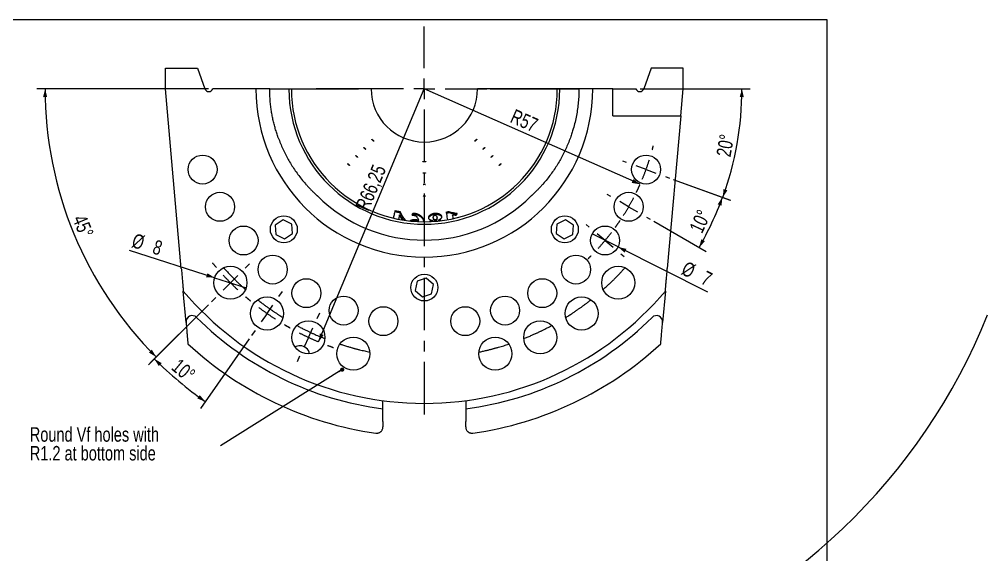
# Model space of a CAD drawing. Header units: millimetres. Extents: x 8 to 871, y 8 to 585.
# Drawn here: x 637 to 870.9, y 455.7 to 585 of the extents above; entities that cross this region are included whole.
import ezdxf

# ---------------------------------------------------------------- set-up
doc = ezdxf.new("R2010")
doc.units = ezdxf.units.MM
doc.linetypes.add('CENTERX2', pattern=[20.32, 12.7, -2.54, 2.54, -2.54])
for name, color, linetype in [('CENTERLINE', 4, 'CENTERX2'), ('DIMENSIONS', 2, 'Continuous'), ('TEXT', 2, 'Continuous')]:
    doc.layers.add(name, color=color, linetype=linetype)
doc.layers.add('OUTLINE', color=7, linetype='Continuous', lineweight=25)
doc.styles.add('SLDTEXTSTYLE0', font='TXT', dxfattribs={"width": 0.75})
doc.dimstyles.new('SLDDIMSTYLE19', dxfattribs={"dimtxt": 0.18, "dimasz": 1, "dimexe": 0, "dimexo": 0.0625, "dimgap": 0, "dimtad": 0, "dimtih": 1, "dimtoh": 1, "dimdec": 0, "dimrnd": 1e-09, "dimzin": 0, "dimdsep": 46, "dimtxsty": 'Standard', "dimblk1": 'DOT', "dimblk2": 'DOT', "dimsah": 1, "dimcen": 0.09, "dimadec": 0, "dimazin": 0, "dimtfac": 1, "dimtdec": 0, "dimtofl": 0, "dimtmove": 0, "dimatfit": 3, "dimldrblk": 'DOT', "dimfxl": 0, "dimfrac": 2, "dimtolj": 1, "dimtzin": 0, "dimarcsym": 0})
doc.dimstyles.new('SLDDIMSTYLE21', dxfattribs={"dimtxt": 3.5, "dimasz": 2, "dimexe": 0, "dimexo": 0.0625, "dimgap": 0.875, "dimtad": 1, "dimrnd": 1e-09, "dimzin": 12, "dimdsep": 46, "dimtxsty": 'SLDTEXTSTYLE0', "dimsah": 1, "dimcen": 0, "dimadec": 0, "dimazin": 3, "dimtfac": 1, "dimtofl": 0, "dimtmove": 0, "dimatfit": 3, "dimfxl": 0, "dimfrac": 2, "dimtolj": 1, "dimtzin": 12, "dimarcsym": 0})
doc.dimstyles.new('SLDDIMSTYLE33', dxfattribs={"dimtxt": 3.5, "dimasz": 2, "dimexe": 0, "dimexo": 0.0625, "dimgap": 0.875, "dimtad": 1, "dimrnd": 1e-09, "dimzin": 12, "dimdsep": 46, "dimtxsty": 'SLDTEXTSTYLE0', "dimblk1": 'NONE', "dimsah": 1, "dimcen": 0, "dimadec": 0, "dimazin": 3, "dimtfac": 1, "dimtmove": 0, "dimatfit": 3, "dimldrblk": 'NONE', "dimfxl": 0, "dimfrac": 2, "dimtolj": 1, "dimtzin": 12, "dimarcsym": 0})
doc.dimstyles.new('SLDDIMSTYLE8', dxfattribs={"dimtxt": 3.5, "dimasz": 2, "dimexe": 0, "dimexo": 0.0625, "dimgap": 0.875, "dimtad": 1, "dimdec": 4, "dimzin": 12, "dimdsep": 46, "dimtxsty": 'SLDTEXTSTYLE0', "dimsah": 1, "dimcen": 0.09, "dimazin": 3, "dimtfac": 1, "dimtofl": 0, "dimtmove": 0, "dimatfit": 3, "dimfxl": 0, "dimfrac": 2, "dimtolj": 1, "dimtzin": 12, "dimarcsym": 0})
doc.dimstyles.new('SLDDIMSTYLE9', dxfattribs={"dimtxt": 3.5, "dimasz": 2, "dimexe": 0, "dimexo": 0.0625, "dimgap": 0.875, "dimtad": 1, "dimrnd": 1e-09, "dimzin": 12, "dimdsep": 46, "dimtxsty": 'SLDTEXTSTYLE0', "dimsah": 1, "dimcen": 0, "dimadec": 0, "dimazin": 3, "dimtfac": 1, "dimtofl": 0, "dimtmove": 0, "dimatfit": 3, "dimfxl": 0, "dimfrac": 2, "dimtolj": 1, "dimtzin": 12, "dimarcsym": 0})

# ---------------------------------------------------------------- blocks, each defined once
blk = doc.blocks.new('_D_84')
at = {"layer": 'DIMENSIONS'}
for p, q in [((794.92, 546.32), (808.68, 541.31)), ((790.21, 536.21), (802.89, 528.89))]:
    blk.add_line(p, q, dxfattribs=at)
blk.add_arc((734.78, 568.21), 76.64, 330, 340, dxfattribs=at)
for points in [[(806.8, 542), (805.63, 540.3), (806.56, 539.95)], [(801.16, 529.89), (802.57, 531.39), (801.7, 531.88)]]:
    blk.add_solid(points, dxfattribs=at)
at = {"layer": 'DIMENSIONS', "insert": (798.67, 534.53), "char_height": 3.5, "attachment_point": 1, "rotation": 65, "style": 'SLDTEXTSTYLE0'}
blk.add_mtext('10°', dxfattribs=at)
blk = doc.blocks.new('_D_85')
at = {"layer": 'DIMENSIONS'}
blk.add_line((786.9, 545.14), (734.78, 568.21), dxfattribs=at)
blk.add_arc((734.78, 568.21), 146.63, 289.0358, 338.1374, dxfattribs=at)
blk.add_solid([(786.9, 545.14), (785.28, 546.41), (784.87, 545.49)], dxfattribs=at)
at = {"layer": 'DIMENSIONS', "insert": (756.69, 563.43), "char_height": 3.5, "attachment_point": 1, "rotation": 336.1278, "style": 'SLDTEXTSTYLE0'}
blk.add_mtext('R57', dxfattribs=at)
blk = doc.blocks.new('_D_86')
at = {"layer": 'DIMENSIONS'}
for p, q in [((682.66, 568.21), (641.16, 568.21)), ((682.63, 516.06), (668.58, 502.01))]:
    blk.add_line(p, q, dxfattribs=at)
blk.add_arc((734.78, 568.21), 91.62, 180, 225, dxfattribs=at)
for points in [[(643.16, 568.21), (642.68, 566.2), (643.68, 566.21)], [(670, 503.42), (668.95, 505.2), (668.24, 504.5)]]:
    blk.add_solid(points, dxfattribs=at)
at = {"layer": 'DIMENSIONS', "insert": (652.96, 538.13), "char_height": 3.5, "attachment_point": 1, "rotation": 292.5, "style": 'SLDTEXTSTYLE0'}
blk.add_mtext('45°', dxfattribs=at)
blk = doc.blocks.new('_D_87')
at = {"layer": 'DIMENSIONS'}
for p, q in [((682.63, 516.06), (668.14, 501.56)), ((692.48, 507.8), (680.72, 491))]:
    blk.add_line(p, q, dxfattribs=at)
blk.add_arc((734.78, 568.21), 92.25, 225, 235, dxfattribs=at)
for points in [[(669.55, 502.98), (670.63, 501.22), (671.33, 501.94)], [(681.87, 492.64), (680.53, 494.21), (679.95, 493.4)]]:
    blk.add_solid(points, dxfattribs=at)
at = {"layer": 'DIMENSIONS', "insert": (675.69, 503.26), "char_height": 3.5, "attachment_point": 1, "rotation": 320, "style": 'SLDTEXTSTYLE0'}
blk.add_mtext('10°', dxfattribs=at)
blk = doc.blocks.new('_D_88')
at = {"layer": 'DIMENSIONS'}
for q in [(663.54, 529.12), (691.75, 520.15)]:
    blk.add_line((684.12, 522.58), q, dxfattribs=at)
blk.add_solid([(684.12, 522.58), (682.37, 523.66), (682.06, 522.71)], dxfattribs=at)
at = {"layer": 'DIMENSIONS', "char_height": 3.5, "attachment_point": 1, "rotation": 342.3517, "style": 'SLDTEXTSTYLE0'}
for s, insert in [('%%c', (664.91, 533.4)), ('8', (669.95, 531.85))]:
    blk.add_mtext(s, dxfattribs=dict(at, insert=insert))
blk = doc.blocks.new('_None')
blk = doc.blocks.new('_D_89')
at = {"layer": 'DIMENSIONS'}
blk.add_line((709.24, 507.08), (734.78, 568.21), dxfattribs=at)
blk.add_solid([(709.24, 507.08), (710.47, 508.73), (709.55, 509.12)], dxfattribs=at)
at = {"layer": 'DIMENSIONS', "insert": (718.03, 539.79), "char_height": 3.5, "attachment_point": 1, "rotation": 67.3225, "style": 'SLDTEXTSTYLE0'}
blk.add_mtext('R66,25', dxfattribs=at)
blk = doc.blocks.new('_D_90')
at = {"layer": 'DIMENSIONS'}
for p, q in [((786.9, 568.21), (813.5, 568.21)), ((794.92, 546.32), (808.75, 541.29))]:
    blk.add_line(p, q, dxfattribs=at)
blk.add_arc((734.78, 568.21), 76.72, 340, 0, dxfattribs=at)
for points in [[(811.5, 568.21), (810.97, 566.22), (811.97, 566.2)], [(806.87, 541.97), (808, 543.69), (807.06, 544.02)]]:
    blk.add_solid(points, dxfattribs=at)
at = {"layer": 'DIMENSIONS', "insert": (805.28, 552.2), "char_height": 3.5, "attachment_point": 1, "rotation": 80, "style": 'SLDTEXTSTYLE0'}
blk.add_mtext('20°', dxfattribs=at)
blk = doc.blocks.new('_D_91')
at = {"layer": 'DIMENSIONS'}
for q in [(775.32, 533.14), (803.19, 519.17)]:
    blk.add_line((781.57, 530), q, dxfattribs=at)
blk.add_solid([(781.57, 530), (783.14, 528.66), (783.59, 529.55)], dxfattribs=at)
at = {"layer": 'DIMENSIONS', "char_height": 3.5, "attachment_point": 1, "rotation": 333.3894, "style": 'SLDTEXTSTYLE0'}
for s, insert in [('%%c', (798.17, 526.71)), ('7', (802.91, 524.4))]:
    blk.add_mtext(s, dxfattribs=dict(at, insert=insert))
blk = doc.blocks.new('SW_NOTE_0_16')
at = {"layer": 'TEXT', "color": 0, "char_height": 3.5, "attachment_point": 1, "style": 'SLDTEXTSTYLE0'}
for s, insert in [('Round Vf holes with', (-46.1, 4.53)), ('R1.2 at bottom side', (-46.1, 0))]:
    blk.add_mtext(s, dxfattribs=dict(at, insert=insert))
blk = doc.blocks.new('_Dot')
at = {"color": 0, "linetype": 'ByBlock', "lineweight": -2}
blk.add_line((-0.5, 0), (-1, 0), dxfattribs=at)
at = {"color": 0, "linetype": 'ByBlock', "const_width": 0.5}
blk.add_lwpolyline([(-0.25, 0, 1), (0.25, 0, 1)], format="xyb", close=True, dxfattribs=at)
blk = doc.blocks.new('SW_CENTERMARKSYMBOL_0')
at = {"layer": 'CENTERLINE', "color": 0}
for p, q in [((0, 5), (0, 15.1)), ((0, 0), (0, 2.5)), ((-5, 0), (-15.1, 0)), ((0, 0), (-2.5, 0)), ((0, 0), (0, -2.5)), ((0, 0), (2.5, 0)), ((5, 0), (15.1, 0)), ((0, -5), (0, -79.68))]:
    blk.add_line(p, q, dxfattribs=at)
blk = doc.blocks.new('SW_CENTERMARKSYMBOL_1')
at = {"layer": 'CENTERLINE', "color": 0}
for p, q in [((-4.7, 1.71), (-5.64, 2.05)), ((0, 0), (-2.35, 0.86)), ((0, 0), (2.35, -0.86)), ((4.7, -1.71), (5.64, -2.05)), ((-8.53, -6.5), (-9.4, -6)), ((-4.2, -9), (-6.36, -7.75)), ((-4.2, -9), (-2.03, -10.25)), ((0.13, -11.5), (1, -12)), ((-13.73, -13.93), (-14.49, -13.29)), ((-9.9, -17.14), (-11.81, -15.54)), ((-9.9, -17.14), (-7.98, -18.75)), ((-6.07, -20.36), (-5.3, -21))]:
    blk.add_line(p, q, dxfattribs=at)
for start, end in [(345.0259, 346.0311), (340, 342.513), (337.487, 340), (333.9689, 334.9741), (335.0259, 336.0311), (330, 332.513), (327.487, 330), (323.9689, 324.9741), (325.0259, 326.0311), (320, 322.513), (317.487, 320), (313.9689, 314.9741)]:
    blk.add_arc((-53.56, 19.5), 57, start, end, dxfattribs=at)
blk = doc.blocks.new('SW_CENTERMARKSYMBOL_2')
at = {"layer": 'CENTERLINE', "color": 0}
for p, q in [((3.54, 3.54), (4.6, 4.6)), ((0, 0), (-1.77, -1.77)), ((0, 0), (1.77, 1.77)), ((11.71, -3.33), (12.57, -2.1)), ((-3.54, -3.54), (-4.6, -4.6)), ((8.85, -7.42), (10.28, -5.38)), ((8.85, -7.42), (7.41, -9.47)), ((20.96, -8.67), (21.59, -7.31)), ((5.98, -11.52), (5.12, -12.75)), ((18.85, -13.2), (19.9, -10.93)), ((18.85, -13.2), (17.79, -15.46)), ((16.73, -17.73), (16.1, -19.09))]:
    blk.add_line(p, q, dxfattribs=at)
for start, end in [(219.3785, 220.6758), (222.8379, 225), (225, 227.1621), (229.3242, 230.6215), (229.3785, 230.6758), (232.8379, 235), (235, 237.1621), (239.3242, 240.6215), (239.3785, 240.6758), (242.8379, 245), (245, 247.1621), (249.3242, 250.6215)]:
    blk.add_arc((46.85, 46.85), 66.25, start, end, dxfattribs=at)

msp = doc.modelspace()

# ---------------------------------------------------------------- linework, layer by layer
at = {"layer": 'OUTLINE'}
for p, q in [((8, 585), (832, 585)), ((832, 585), (832, 8)), ((672.2799, 568.20876), (672.2799, 573.20876)), ((672.2799, 573.20876), (679.96005, 573.20876)), ((679.96005, 573.20876), (681.7799, 568.20876)), ((789.59975, 573.20876), (787.7799, 568.20876)), ((797.2799, 573.20876), (789.59975, 573.20876)), ((797.2799, 568.20876), (797.2799, 573.20876)), ((676.07622, 524.81662), (672.2799, 568.20876)), ((694.10868, 568.20876), (683.65928, 568.20876)), ((697.4299, 568.20876), (694.10868, 568.20876)), ((697.4299, 568.20876), (705.67281, 568.20876)), ((702.05505, 568.10876), (697.43174, 568.10876)), ((702.26571, 568.10876), (702.06563, 568.10876)), ((705.67281, 568.20876), (708.6472, 568.20876)), ((717.83019, 568.10876), (708.61356, 568.10876)), ((718.87315, 568.20876), (708.6472, 568.20876)), ((718.87346, 568.10876), (718.67563, 568.10876)), ((721.38915, 568.20876), (718.87315, 568.20876)), ((721.9299, 568.20876), (721.38915, 568.20876)), ((748.17065, 568.20876), (747.6299, 568.20876)), ((750.68665, 568.20876), (748.17065, 568.20876)), ((750.88417, 568.10876), (750.68633, 568.10876)), ((760.91259, 568.20876), (750.68665, 568.20876)), ((760.94623, 568.10876), (751.7296, 568.10876)), ((763.88698, 568.20876), (760.91259, 568.20876)), ((772.1299, 568.20876), (763.88698, 568.20876)), ((763.91259, 568.11319), (763.9114, 568.10876)), ((767.49411, 568.10876), (767.29409, 568.10876)), ((772.12758, 568.10876), (767.50475, 568.10876)), ((775.45111, 568.20876), (772.1299, 568.20876)), ((780.2799, 568.20876), (775.45111, 568.20876)), ((780.2799, 561.65876), (780.2799, 568.20876)), ((780.2799, 568.20876), (783.2799, 568.20876)), ((783.2799, 568.20876), (785.90051, 568.20876)), ((796.70685, 561.65876), (797.2799, 568.20876)), ((780.2799, 561.65876), (796.70685, 561.65876)), ((796.70685, 561.65876), (793.48358, 524.81662)), ((728.87087, 538.32335), (728.91864, 538.56494)), ((740.47279, 538.53215), (740.51918, 538.29029)), ((700.70797, 536.57333), (698.77658, 535.3072)), ((702.77016, 535.53377), (700.70797, 536.57333)), ((733.29171, 536.23176), (733.30227, 536.45868)), ((733.36862, 536.25079), (733.37866, 536.47799)), ((733.36947, 536.26182), (733.37951, 536.48915)), ((736.73348, 536.19655), (736.58946, 536.14393)), ((736.73348, 536.19655), (736.71969, 536.42262)), ((738.20485, 536.32039), (738.18066, 536.54559)), ((738.36455, 536.29113), (738.20485, 536.32039)), ((768.85183, 536.57333), (766.78964, 535.53377)), ((770.78321, 535.3072), (768.85183, 536.57333)), ((698.77658, 535.3072), (698.90739, 533.00151)), ((702.90096, 533.22807), (702.77016, 535.53377)), ((766.78964, 535.53377), (766.65883, 533.22807)), ((770.65241, 533.00151), (770.78321, 535.3072)), ((698.90739, 533.00151), (700.96958, 531.96195)), ((700.96958, 531.96195), (702.90096, 533.22807)), ((766.65883, 533.22807), (768.59022, 531.96195)), ((768.59022, 531.96195), (770.65241, 533.00151)), ((733.05703, 521.74664), (732.58662, 519.48566)), ((735.25031, 522.46975), (733.05703, 521.74664)), ((736.97317, 520.93187), (735.25031, 522.46975)), ((677.21603, 511.78856), (676.55403, 519.35522)), ((732.58662, 519.48566), (734.30949, 517.94778)), ((736.50276, 518.67088), (736.97317, 520.93187)), ((793.00577, 519.35522), (792.34377, 511.78856)), ((734.30949, 517.94778), (736.50276, 518.67088)), ((677.21603, 511.78856), (677.27031, 511.168)), ((792.28948, 511.168), (792.34377, 511.78856)), ((724.7799, 490.90286), (724.7799, 492.86953)), ((744.7799, 492.86953), (744.7799, 490.90286)), ((724.7799, 487.82842), (724.7799, 490.90286)), ((744.7799, 490.90286), (744.7799, 487.82842))]:
    msp.add_line(p, q, dxfattribs=at)
at = {"layer": 'OUTLINE', "flags": 128}
for points in [[(727.71897, 538.82759), (727.65345, 538.55497), (727.58993, 538.29065), (727.52844, 538.03477), (727.469, 537.78744), (727.41164, 537.54877), (727.35639, 537.31886), (727.30327, 537.09783), (727.27392, 536.97571)], [(740.04143, 538.45264), (740.11654, 538.02786), (740.18804, 537.62349), (740.25585, 537.23999), (740.3199, 536.87778), (740.37306, 536.57714)], [(728.7542, 537.7333), (728.72407, 537.58088), (728.69457, 537.43168), (728.66571, 537.28574), (728.63751, 537.14309), (728.60995, 537.00374), (728.58306, 536.86772), (728.55683, 536.73506), (728.54921, 536.69652)], [(736.9465, 537.06554), (736.95251, 536.97916), (736.96273, 536.83237)], [(737.87295, 536.90588), (737.85817, 537.05539), (737.84997, 537.13835)], [(741.7835, 536.85924), (741.77518, 536.89649), (741.7107, 537.1851), (741.64279, 537.48909), (741.57149, 537.80823)]]:
    msp.add_lwpolyline(points, dxfattribs=at)
at = {"layer": 'OUTLINE'}
for centre, radius in [((681.21742, 548.71361), 3.5), ((788.34238, 548.71361), 3.5), ((685.41645, 539.70876), 3.5), ((784.14335, 539.70876), 3.5), ((700.83877, 534.26764), 3.25), ((768.72102, 534.26764), 3.25), ((691.11536, 531.56987), 3.5), ((778.44443, 531.56987), 3.5), ((698.141, 524.54423), 3.5), ((771.41879, 524.54423), 3.5), ((687.93407, 521.36294), 4), ((781.62572, 521.36294), 4), ((706.2799, 518.84532), 3.5), ((734.7799, 520.20876), 3.25), ((763.2799, 518.84532), 3.5), ((696.78046, 513.93994), 4), ((715.28475, 514.64628), 3.5), ((754.27505, 514.64628), 3.5), ((772.77934, 513.93994), 4), ((724.88195, 512.07472), 3.5), ((744.67784, 512.07472), 3.5), ((706.78144, 508.16587), 4), ((762.77836, 508.16587), 4), ((717.63314, 504.21618), 4), ((751.92666, 504.21618), 4)]:
    msp.add_circle(centre, radius, dxfattribs=at)
for centre, radius, start, end in [((682.71959, 568.55078), 1, 200, 340), ((734.7799, 568.20876), 40.67122, 180, 0), ((734.7799, 568.20876), 32.725, 180.1750829, 359.8249171), ((734.7799, 568.20876), 32.12231, 180.1781556, 359.8215241), ((734.7799, 568.20876), 15.90675, 180, 180.3602003), ((734.7799, 568.20876), 12.85, 180, 0), ((734.7799, 568.20876), 15.90675, 359.6397997, 0), ((786.84021, 568.55078), 1, 200, 340), ((734.7799, 568.20876), 36.55, 225, 315), ((734.7799, 568.20876), 30.46399, 256.486847, 258.8155788), ((734.7799, 568.20876), 30.21771, 256.486847, 258.8155788), ((734.7799, 568.20876), 30.21771, 280.0274922, 280.8591767), ((734.7799, 568.20876), 30.46399, 280.0274922, 280.8591767), ((734.7799, 568.20876), 76, 219.9913068, 320.0086932), ((678.71032, 511.91929), 1.5, 45.1121311, 185), ((734.7799, 568.20876), 77.95, 225.1121311, 262.6293632), ((734.7799, 568.20876), 77.95, 277.3706368, 314.8878689), ((790.84948, 511.91929), 1.5, 355, 134.8878689), ((734.7799, 568.20876), 84, 227.1648716, 261.9872223), ((704.774, 503.86091), 2.27072, 90, 122.0955902), ((704.774, 503.86091), 2.27072, 7.9044098, 90), ((734.7799, 568.20876), 84, 278.0127777, 312.8351284)]:
    msp.add_arc(centre, radius, start, end, dxfattribs=at)
for centre, major_axis, start_param, end_param in [((708.6472, 557.01261), (-2.97767, 11.19573), 6.274506881, 6.405263405), ((760.91259, 557.01261), (2.97767, 11.19573), 6.161107209, 6.291863733)]:
    msp.add_ellipse(centre, major_axis=major_axis, ratio=0.032630769, start_param=start_param, end_param=end_param, dxfattribs=at)
for points, knots in [([(699.49055, 556.41487), (699.36449, 556.77535), (699.11232, 557.49642), (698.77949, 558.59303), (698.47934, 559.70281), (698.216, 560.82588), (697.98919, 561.96074), (697.79373, 563.14211), (697.63461, 564.36935), (697.51671, 565.64387), (697.44573, 566.92417), (697.4299, 567.78053), (697.4299, 568.2087), (697.4299, 568.20876)], [0, 0, 0, 0, 0.095214005, 0.190453857, 0.28566794, 0.381828367, 0.478015424, 0.574175865, 0.680338466, 0.786501032, 0.893242211, 0.999983378, 1, 1, 1, 1]), ([(702.65372, 568.10876), (702.65414, 568.10876), (702.65526, 568.10876), (702.62204, 568.10876), (702.56443, 568.10876), (702.48764, 568.10876), (702.3906, 568.10876), (702.30734, 568.10876), (702.26571, 568.10876)], [0, 0, 0, 0, 0.1233169718, 0.3298001496, 0.496606363, 0.6634140241, 0.8317079761, 1, 1, 1, 1]), ([(704.68723, 568.10876), (704.48268, 568.10876), (704.03358, 568.10876), (703.40676, 568.10876), (702.94043, 568.10876), (702.71713, 568.10876), (702.67482, 568.10876)], [0, 0, 0, 0, 0.2723558653, 0.5979689319, 0.9238322225, 1, 1, 1, 1]), ([(708.61357, 568.10876), (708.57226, 568.10876), (708.48965, 568.10876), (708.32024, 568.10876), (708.11742, 568.10876), (707.87838, 568.10876), (707.60491, 568.10876), (707.2968, 568.10876), (706.95394, 568.10876), (706.57391, 568.10876), (706.15747, 568.10876), (705.70271, 568.10876), (705.21595, 568.10876), (704.86346, 568.10876), (704.68722, 568.10876)], [0, 0, 0, 0, 0.082059291, 0.164118761, 0.24674821, 0.329377506, 0.411708254, 0.494039082, 0.576945897, 0.659852538, 0.744575422, 0.829298449, 0.914649404, 1, 1, 1, 1]), ([(718.67563, 568.10876), (718.59769, 568.10876), (718.44104, 568.10876), (718.2559, 568.10876), (718.10675, 568.10876), (717.99057, 568.10876), (717.89995, 568.10876), (717.8521, 568.10876), (717.83357, 568.10876), (717.83019, 568.10876)], [0, 0, 0, 0, 0.177346082, 0.356436655, 0.506548316, 0.656663692, 0.811139525, 0.965611386, 1, 1, 1, 1]), ([(751.7296, 568.10876), (751.72184, 568.10876), (751.69865, 568.10876), (751.64022, 568.10876), (751.54459, 568.10876), (751.42136, 568.10876), (751.26985, 568.10876), (751.09316, 568.10876), (750.95401, 568.10876), (750.88417, 568.10876)], [0, 0, 0, 0, 0.075437867, 0.225541322, 0.375647234, 0.530115485, 0.684582044, 0.841689684, 1, 1, 1, 1]), ([(764.87257, 568.10876), (764.70301, 568.10876), (764.36388, 568.10876), (763.89176, 568.10876), (763.44745, 568.10876), (763.03506, 568.10876), (762.65556, 568.10876), (762.30877, 568.10876), (761.99512, 568.10876), (761.71338, 568.10876), (761.46552, 568.10876), (761.25321, 568.10876), (761.07555, 568.10876), (760.98934, 568.10876), (760.94623, 568.10876)], [0, 0, 0, 0, 0.082062257, 0.164124558, 0.246756808, 0.32938904, 0.411718654, 0.494048086, 0.576953427, 0.659858405, 0.744579774, 0.829301316, 0.914650692, 1, 1, 1, 1]), ([(766.88499, 568.10876), (766.85178, 568.10876), (766.6895, 568.10876), (766.35729, 568.10876), (765.89753, 568.10876), (765.40411, 568.10876), (765.04975, 568.10876), (764.87257, 568.10876)], [0, 0, 0, 0, 0.060263012, 0.294446166, 0.528628935, 0.764314459, 1, 1, 1, 1]), ([(767.29409, 568.10876), (767.25281, 568.10876), (767.17025, 568.10876), (767.07319, 568.10876), (766.99587, 568.10876), (766.93792, 568.10876), (766.90457, 568.10876), (766.90568, 568.10876), (766.90609, 568.10876)], [0, 0, 0, 0, 0.166804863, 0.333609513, 0.501900912, 0.670194534, 0.875986359, 1, 1, 1, 1]), ([(772.1299, 568.20876), (772.1227, 567.67227), (772.1083, 566.59899), (771.99236, 564.99268), (771.80653, 563.38258), (771.54209, 561.77246), (771.20061, 560.16599), (770.82528, 558.7401), (770.44529, 557.48998), (770.19464, 556.77337), (770.06924, 556.41487)], [0, 0, 0, 0, 0.1337592485, 0.2675902733, 0.4013495214, 0.5377786092, 0.6742838674, 0.8107129402, 0.9053057695, 1, 1, 1, 1]), ([(699.49055, 556.41487), (699.66953, 555.9373), (700.01405, 555.01799), (700.5974, 553.6859), (701.21386, 552.41113), (701.88253, 551.1629), (702.60756, 549.93173), (703.39037, 548.72064), (704.23083, 547.53231), (705.11972, 546.38042), (705.9112, 545.43884), (706.58233, 544.69085), (707.11724, 544.1209), (707.66472, 543.56327), (708.13061, 543.10957), (708.45986, 542.79951), (708.64882, 542.62455), (708.78022, 542.50418), (708.87564, 542.41768), (708.92065, 542.37706), (708.93331, 542.36566), (708.93459, 542.36451), (708.93514, 542.36401)], [0, 0, 0, 0, 0.088958284, 0.171244696, 0.25359973, 0.335954491, 0.418240402, 0.502848209, 0.587533285, 0.672214567, 0.75681725, 0.802351189, 0.847884382, 0.893578053, 0.939260607, 0.962138523, 0.973650599, 0.985148944, 0.994667455, 0.9973978, 0.998876176, 1, 1, 1, 1]), ([(722.13679, 555.95062), (722.15353, 555.92812), (722.18702, 555.88313), (722.26214, 555.79876), (722.34576, 555.71387), (722.43063, 555.63626), (722.50648, 555.57501), (722.56463, 555.53662), (722.59824, 555.52519), (722.60336, 555.54187), (722.57947, 555.5848), (722.52946, 555.64935), (722.45924, 555.72853), (722.37696, 555.81366), (722.292, 555.89519), (722.21383, 555.96387), (722.15101, 556.01168), (722.11027, 556.03303), (722.09641, 556.025), (722.10779, 555.9941), (722.12872, 555.96272), (722.13679, 555.95062)], [0, 0, 0, 0, 0.053689855, 0.10738048, 0.161065345, 0.214742577, 0.268424281, 0.322117121, 0.375806809, 0.429487902, 0.483164466, 0.536849773, 0.590543253, 0.644231284, 0.697909716, 0.751589519, 0.805277392, 0.858969889, 0.912653194, 0.966329766, 1, 1, 1, 1]), ([(747.03804, 555.56565), (747.06054, 555.5824), (747.10553, 555.61589), (747.1899, 555.69101), (747.27479, 555.77462), (747.3524, 555.8595), (747.41365, 555.93534), (747.45204, 555.9935), (747.46347, 556.0271), (747.44679, 556.03223), (747.40386, 556.00833), (747.33931, 555.95832), (747.26013, 555.8881), (747.175, 555.80583), (747.09347, 555.72087), (747.02479, 555.64269), (746.97698, 555.57988), (746.95563, 555.53913), (746.96366, 555.52528), (746.99456, 555.53666), (747.02595, 555.55758), (747.03804, 555.56565)], [0, 0, 0, 0, 0.053689833, 0.1073808, 0.161065473, 0.214743103, 0.268424812, 0.322117529, 0.375807173, 0.429488256, 0.48316473, 0.536850184, 0.590543758, 0.644231137, 0.697909964, 0.751589645, 0.805277342, 0.858970128, 0.912653364, 0.966329924, 1, 1, 1, 1]), ([(770.06924, 556.41487), (769.89027, 555.9373), (769.54575, 555.01799), (768.9624, 553.6859), (768.34594, 552.41113), (767.67727, 551.1629), (766.95223, 549.93173), (766.16943, 548.72064), (765.32897, 547.53231), (764.44008, 546.38042), (763.64859, 545.43884), (762.97747, 544.69085), (762.44256, 544.1209), (761.89507, 543.56327), (761.42918, 543.10957), (761.09993, 542.79951), (760.91098, 542.62455), (760.77957, 542.50418), (760.68417, 542.41768), (760.63914, 542.37706), (760.62648, 542.36566), (760.6252, 542.36451), (760.62465, 542.36401)], [0, 0, 0, 0, 0.0889582819, 0.1712446501, 0.2535997294, 0.3359544378, 0.418240457, 0.5028481449, 0.5875332193, 0.6722144997, 0.7568173212, 0.8023512594, 0.8478843777, 0.8935780855, 0.9392605231, 0.9621384777, 0.9736506309, 0.9851489377, 0.9946674123, 0.9973978459, 0.9988761621, 1, 1, 1, 1]), ([(718.52093, 551.74518), (718.5426, 551.72732), (718.58596, 551.69162), (718.63256, 551.66225), (718.65826, 551.65533), (718.65932, 551.67289), (718.63586, 551.71263), (718.59059, 551.77028), (718.52879, 551.83949), (718.45754, 551.91257), (718.38491, 551.98133), (718.31902, 552.03793), (718.26716, 552.07586), (718.23501, 552.09069), (718.22611, 552.08065), (718.24147, 552.04686), (718.27943, 551.99327), (718.33593, 551.92598), (718.40454, 551.85302), (718.46914, 551.79046), (718.50653, 551.75777), (718.52093, 551.74518)], [0, 0, 0, 0, 0.053690544, 0.107378641, 0.161069109, 0.214752876, 0.268439709, 0.32212652, 0.375817207, 0.429505245, 0.48318986, 0.536873441, 0.590563211, 0.644254149, 0.697938647, 0.751621246, 0.805308919, 0.858998749, 0.912688256, 0.966373765, 1, 1, 1, 1]), ([(720.30265, 553.86462), (720.32527, 553.84047), (720.37052, 553.79219), (720.44442, 553.72258), (720.5123, 553.66502), (720.56735, 553.62545), (720.6029, 553.60827), (720.6149, 553.61527), (720.60198, 553.64564), (720.56568, 553.69606), (720.51027, 553.76103), (720.44217, 553.83339), (720.36914, 553.90505), (720.29939, 553.96792), (720.24064, 554.01478), (720.19933, 554.04017), (720.18, 554.04107), (720.18472, 554.01734), (720.2132, 553.97169), (720.25572, 553.91731), (720.2896, 553.87927), (720.30265, 553.86462)], [0, 0, 0, 0, 0.053683404, 0.107366665, 0.161050294, 0.214740045, 0.268429428, 0.322114696, 0.37580008, 0.429483938, 0.483172377, 0.536862648, 0.590547028, 0.64423046, 0.697917757, 0.751606332, 0.805294047, 0.858977797, 0.91266349, 0.966350618, 1, 1, 1, 1]), ([(748.98363, 553.62203), (748.99884, 553.63157), (749.02926, 553.65067), (749.09554, 553.70504), (749.16787, 553.77146), (749.23986, 553.84462), (749.30291, 553.91567), (749.35018, 553.97665), (749.37649, 554.02046), (749.37902, 554.04202), (749.35755, 554.03884), (749.31444, 554.01133), (749.2544, 553.96276), (749.18401, 553.89876), (749.11109, 553.82669), (749.04384, 553.75468), (748.98995, 553.69078), (748.95558, 553.64191), (748.94514, 553.61384), (748.95686, 553.60879), (748.97618, 553.61835), (748.98363, 553.62203)], [0, 0, 0, 0, 0.053692029, 0.107381357, 0.161071877, 0.214756795, 0.268439754, 0.322127326, 0.375818388, 0.429504461, 0.483188307, 0.536870255, 0.590560916, 0.644250468, 0.697937152, 0.751619328, 0.805303914, 0.858993385, 0.912685934, 0.966368682, 1, 1, 1, 1]), ([(750.97143, 551.69169), (750.99087, 551.70644), (751.02975, 551.73594), (751.10215, 551.80109), (751.17478, 551.87301), (751.24093, 551.94544), (751.29284, 552.00962), (751.32492, 552.05833), (751.33366, 552.08587), (751.31817, 552.08907), (751.28015, 552.06761), (751.22379, 552.02401), (751.15528, 551.96334), (751.0822, 551.89258), (751.01277, 551.81976), (750.95487, 551.753), (750.91516, 551.69972), (750.89823, 551.66568), (750.90636, 551.65497), (750.9337, 551.66589), (750.96094, 551.68451), (750.97143, 551.69169)], [0, 0, 0, 0, 0.053691032, 0.107379976, 0.161066818, 0.214750844, 0.268438634, 0.322126829, 0.375816062, 0.429503086, 0.483186355, 0.536874404, 0.590564257, 0.644252098, 0.697935867, 0.751622166, 0.805309063, 0.859000882, 0.912684443, 0.966368627, 1, 1, 1, 1]), ([(716.6379, 549.73712), (716.65383, 549.72666), (716.68569, 549.70574), (716.70683, 549.70377), (716.70454, 549.72439), (716.67763, 549.76721), (716.62964, 549.82701), (716.56601, 549.89733), (716.49405, 549.9703), (716.42189, 550.03772), (716.35757, 550.09191), (716.30823, 550.12664), (716.27929, 550.13785), (716.27393, 550.12421), (716.29279, 550.08727), (716.33382, 550.03129), (716.39255, 549.96274), (716.46253, 549.88937), (716.5356, 549.8199), (716.59612, 549.76798), (716.62628, 549.7457), (716.6379, 549.73712)], [0, 0, 0, 0, 0.053687062, 0.107374875, 0.161060539, 0.214746347, 0.268435042, 0.322124522, 0.375812288, 0.429497393, 0.483183665, 0.53687217, 0.590561011, 0.644247326, 0.697932026, 0.751621187, 0.805309948, 0.858999668, 0.912684795, 0.966369937, 1, 1, 1, 1]), ([(734.56306, 550.59302), (734.59635, 550.58988), (734.66292, 550.58361), (734.78253, 550.58094), (734.90007, 550.58401), (735.00454, 550.59273), (735.08357, 550.60567), (735.1284, 550.621), (735.13393, 550.63672), (735.09955, 550.651), (735.02915, 550.66247), (734.93065, 550.67021), (734.81514, 550.67371), (734.69567, 550.67279), (734.5857, 550.66751), (734.49761, 550.65814), (734.44136, 550.64538), (734.42319, 550.63029), (734.44556, 550.61455), (734.49709, 550.6016), (734.5447, 550.59541), (734.56306, 550.59302)], [0, 0, 0, 0, 0.053686752, 0.107372672, 0.161051848, 0.214731026, 0.268418565, 0.322113333, 0.375797314, 0.42947306, 0.483154592, 0.536845692, 0.590536473, 0.644217753, 0.69789501, 0.751579986, 0.805273376, 0.858961181, 0.91263988, 0.966317281, 1, 1, 1, 1]), ([(752.9219, 549.73712), (752.9411, 549.75159), (752.9795, 549.78054), (753.05162, 549.84519), (753.12435, 549.91691), (753.19101, 549.98948), (753.24374, 550.05416), (753.27686, 550.10365), (753.28672, 550.13221), (753.27229, 550.13655), (753.23518, 550.1162), (753.17947, 550.07355), (753.11131, 550.01356), (753.03825, 549.94311), (752.9685, 549.87018), (752.90996, 549.80293), (752.86937, 549.74886), (752.85138, 549.71381), (752.85839, 549.70202), (752.8848, 549.71201), (752.91158, 549.73013), (752.9219, 549.73712)], [0, 0, 0, 0, 0.0536896838, 0.1073791792, 0.1610666748, 0.214751073, 0.2684380241, 0.3221265992, 0.3758168511, 0.4295031716, 0.483188493, 0.5368749275, 0.5905656485, 0.6442539638, 0.6979389508, 0.7516244584, 0.8053140181, 0.8590033787, 0.9126909636, 0.9663755731, 1, 1, 1, 1]), ([(734.65973, 547.8304), (734.69196, 547.82888), (734.75644, 547.82586), (734.85942, 547.82752), (734.95246, 547.83363), (735.02632, 547.84373), (735.07233, 547.85631), (735.08538, 547.86978), (735.064, 547.88256), (735.01059, 547.8933), (734.93117, 547.90102), (734.83469, 547.9051), (734.73205, 547.90523), (734.63479, 547.90142), (734.5539, 547.89393), (734.49848, 547.88337), (734.47479, 547.8707), (734.48546, 547.85721), (734.52948, 547.84456), (734.59222, 547.83537), (734.64095, 547.83178), (734.65973, 547.8304)], [0, 0, 0, 0, 0.053683138, 0.107367003, 0.161050334, 0.214736312, 0.26842626, 0.322116214, 0.375797886, 0.429483477, 0.483172052, 0.53686159, 0.590547411, 0.644230265, 0.69791596, 0.751605857, 0.805292917, 0.85897774, 0.912663168, 0.966349307, 1, 1, 1, 1]), ([(734.6017, 545.07345), (734.6308, 545.07099), (734.68902, 545.06608), (734.79197, 545.06438), (734.89212, 545.06736), (734.97999, 545.07491), (735.04522, 545.08591), (735.08056, 545.09892), (735.08199, 545.11232), (735.04937, 545.12461), (734.98638, 545.13451), (734.9001, 545.14114), (734.80027, 545.14395), (734.69815, 545.14273), (734.60524, 545.13756), (734.53202, 545.12886), (734.48676, 545.11739), (734.47448, 545.10425), (734.49689, 545.09094), (734.54359, 545.0803), (734.58554, 545.07535), (734.6017, 545.07345)], [0, 0, 0, 0, 0.053686939, 0.107374334, 0.161058856, 0.214744781, 0.268433684, 0.322121252, 0.37580977, 0.429492035, 0.483178105, 0.536869083, 0.590558186, 0.644243157, 0.697927719, 0.751616841, 0.805304401, 0.858993419, 0.912679501, 0.966363723, 1, 1, 1, 1]), ([(734.64821, 542.30778), (734.67998, 542.30611), (734.74351, 542.30277), (734.84689, 542.30377), (734.94164, 542.30921), (735.01846, 542.31872), (735.0683, 542.33094), (735.08564, 542.34433), (735.06852, 542.35733), (735.01886, 542.36853), (734.94225, 542.37683), (734.84735, 542.3815), (734.74483, 542.38216), (734.64628, 542.37874), (734.56279, 542.37153), (734.50377, 542.36115), (734.47589, 542.34859), (734.48224, 542.33514), (734.52233, 542.32243), (734.58225, 542.31305), (734.62987, 542.30925), (734.64821, 542.30778)], [0, 0, 0, 0, 0.053685836, 0.107371944, 0.161057225, 0.214743583, 0.26843439, 0.322122664, 0.375807255, 0.429493459, 0.483181351, 0.536871708, 0.590559344, 0.644244401, 0.697930378, 0.751620083, 0.805309861, 0.85899498, 0.912680466, 0.966367916, 1, 1, 1, 1]), ([(730.04183, 536.44402), (730.00625, 536.48651), (729.86714, 536.65264), (729.64297, 536.97188), (729.36685, 537.39628), (729.10752, 537.8454), (728.94979, 538.16396), (728.87087, 538.32335)], [0, 0, 0, 0, 0.078876869, 0.308362488, 0.538158377, 0.76891316, 1, 1, 1, 1]), ([(730.28952, 536.40287), (730.1816, 536.53228), (729.97044, 536.78548), (729.67952, 537.19972), (729.40741, 537.62932), (729.1514, 538.08241), (728.99626, 538.40402), (728.91864, 538.56494)], [0, 0, 0, 0, 0.206592694, 0.404244106, 0.602168789, 0.800938115, 1, 1, 1, 1]), ([(732.19917, 538.09229), (732.15985, 538.08953), (732.08143, 538.08403), (731.96795, 538.04116), (731.88487, 537.98091), (731.83147, 537.91094), (731.79859, 537.83866), (731.79775, 537.78534), (731.79726, 537.75432)], [0, 0, 0, 0, 0.146667622, 0.292527119, 0.509931478, 0.654392224, 0.798982595, 1, 1, 1, 1]), ([(734.39008, 537.012), (734.35012, 537.07028), (734.27011, 537.18697), (734.10857, 537.35856), (733.90933, 537.5301), (733.66435, 537.69666), (733.38946, 537.83981), (733.10288, 537.95055), (732.81583, 538.02961), (732.51031, 538.08145), (732.30287, 538.08867), (732.19917, 538.09229)], [0, 0, 0, 0, 0.114557433, 0.229400796, 0.343854184, 0.47044781, 0.596882912, 0.697127213, 0.797269823, 0.898648374, 1, 1, 1, 1]), ([(738.18066, 536.54559), (738.26558, 536.57877), (738.43494, 536.64494), (738.64898, 536.75626), (738.80289, 536.87792), (738.91113, 536.99969), (738.98306, 537.12723), (739.01739, 537.25958), (739.00878, 537.39358), (738.95874, 537.52795), (738.86717, 537.65729), (738.73242, 537.77946), (738.55743, 537.88847), (738.34462, 537.98145), (738.09959, 538.05176), (737.83414, 538.09619), (737.558, 538.11155), (737.28695, 538.09968), (737.02541, 538.06144), (736.77991, 538.00182), (736.55135, 537.92129), (736.33992, 537.82164), (736.15277, 537.70428), (735.99183, 537.56983), (735.86805, 537.42324), (735.79014, 537.26982), (735.76111, 537.11758), (735.77957, 536.97154), (735.84853, 536.83499), (735.95978, 536.71273), (736.11196, 536.60779), (736.29517, 536.52524), (736.50446, 536.46671), (736.64788, 536.43733), (736.71969, 536.42262)], [0, 0, 0, 0, 0.035114988, 0.070028201, 0.098591097, 0.127189092, 0.155671185, 0.184150694, 0.214095376, 0.244060596, 0.275509003, 0.306958177, 0.339879661, 0.372791066, 0.406381813, 0.439960737, 0.471904193, 0.503841467, 0.533658538, 0.563485028, 0.593347268, 0.62322139, 0.654959677, 0.686708097, 0.72035269, 0.753988013, 0.78650654, 0.818997105, 0.850799519, 0.88259624, 0.913149741, 0.943675101, 0.971795901, 1, 1, 1, 1]), ([(742.71818, 538.0918), (742.52673, 538.11792), (742.14382, 538.17017), (741.39203, 538.30364), (740.83861, 538.44121), (740.47279, 538.53215)], [0, 0, 0, 0, 0.253165361, 0.5063313694, 1, 1, 1, 1]), ([(742.61223, 537.88752), (742.47568, 537.90534), (742.14728, 537.94821), (741.44624, 538.06824), (740.88861, 538.2018), (740.51918, 538.29029)], [0, 0, 0, 0, 0.193697706, 0.46582334, 1, 1, 1, 1]), ([(742.49962, 537.68134), (742.51839, 537.71489), (742.56531, 537.79876), (742.63854, 537.93518), (742.69163, 538.03959), (742.71818, 538.0918)], [0, 0, 0, 0, 0.249955649, 0.624946267, 1, 1, 1, 1]), ([(729.58039, 536.52068), (729.5299, 536.58323), (729.35542, 536.79937), (729.07442, 537.1971), (728.86102, 537.55445), (728.7542, 537.7333)], [0, 0, 0, 0, 0.1690180829, 0.5840816265, 1, 1, 1, 1]), ([(733.30227, 536.45868), (733.23648, 536.4787), (733.10496, 536.51871), (732.88842, 536.56147), (732.66371, 536.58747), (732.44052, 536.5953), (732.22657, 536.58542), (732.02244, 536.56038), (731.8297, 536.52014), (731.64166, 536.46405), (731.47185, 536.39183), (731.35307, 536.33058), (731.30662, 536.29237), (731.29874, 536.28588)], [0, 0, 0, 0, 0.095345648, 0.190617428, 0.28629526, 0.381972087, 0.472548296, 0.563167771, 0.659046642, 0.75498237, 0.866098723, 0.977269116, 1, 1, 1, 1]), ([(733.29171, 536.23176), (733.22477, 536.25179), (733.09095, 536.29183), (732.87085, 536.33445), (732.64267, 536.36022), (732.41615, 536.36779), (732.19884, 536.35766), (731.99215, 536.33196), (731.80728, 536.29469), (731.70076, 536.26079), (731.65292, 536.24556)], [0, 0, 0, 0, 0.129223456, 0.258349202, 0.387999948, 0.51765079, 0.640660024, 0.763726813, 0.893875059, 1, 1, 1, 1]), ([(731.79726, 537.75432), (731.80098, 537.74058), (731.80722, 537.71758), (731.83596, 537.69006), (731.86654, 537.67353), (731.89901, 537.66459), (731.92218, 537.66303), (731.93391, 537.66355), (731.93514, 537.66361)], [0, 0, 0, 0, 0.3176822033, 0.5314117149, 0.6996225224, 0.841317732, 0.9833015556, 1, 1, 1, 1]), ([(732.17815, 537.84703), (732.13818, 537.84436), (732.05845, 537.83903), (731.94455, 537.79615), (731.86934, 537.74578), (731.84009, 537.70588), (731.83281, 537.69595)], [0, 0, 0, 0, 0.253691124, 0.506029803, 0.877119374, 1, 1, 1, 1]), ([(731.93514, 537.66361), (732.00045, 537.66518), (732.11899, 537.66804), (732.29426, 537.64962), (732.45821, 537.61905), (732.5613, 537.58663), (732.61434, 537.56994)], [0, 0, 0, 0, 0.2823552964, 0.5124442818, 0.7491387321, 1, 1, 1, 1]), ([(734.38716, 536.77807), (734.34678, 536.83579), (734.26592, 536.95137), (734.10271, 537.12115), (733.90112, 537.29113), (733.65281, 537.45628), (733.37349, 537.5984), (733.0822, 537.70817), (732.79231, 537.78576), (732.48678, 537.83615), (732.28102, 537.8434), (732.17815, 537.84703)], [0, 0, 0, 0, 0.1142481592, 0.2287871026, 0.3429326648, 0.4700674027, 0.5970454394, 0.6983066428, 0.7994693153, 0.8997460732, 1, 1, 1, 1]), ([(732.61434, 537.56994), (732.64977, 537.55598), (732.71775, 537.52918), (732.80102, 537.47776), (732.87448, 537.4195), (732.91083, 537.37574), (732.93049, 537.35206)], [0, 0, 0, 0, 0.25171433, 0.482858013, 0.720199056, 1, 1, 1, 1]), ([(733.19478, 536.13354), (733.18701, 536.13968), (733.16085, 536.16033), (733.09811, 536.19284), (733.01386, 536.22455), (732.92745, 536.24266), (732.85244, 536.24622), (732.7723, 536.23633), (732.69406, 536.21065), (732.63962, 536.18566), (732.61747, 536.17073), (732.61572, 536.16955)], [0, 0, 0, 0, 0.061676164, 0.207693756, 0.367822524, 0.484180768, 0.576026767, 0.667781321, 0.827469429, 0.986409021, 1, 1, 1, 1]), ([(732.93049, 537.35206), (732.98271, 537.27906), (733.08738, 537.13274), (733.21207, 536.91529), (733.31395, 536.69945), (733.35762, 536.55937), (733.37951, 536.48915)], [0, 0, 0, 0, 0.247045699, 0.495215991, 0.746976584, 1, 1, 1, 1]), ([(733.36947, 536.26182), (733.36962, 536.25788), (733.3699, 536.25003), (733.36176, 536.23976), (733.34895, 536.23244), (733.33357, 536.22829), (733.31728, 536.22724), (733.30279, 536.22878), (733.29498, 536.23088), (733.29171, 536.23176)], [0, 0, 0, 0, 0.19114194, 0.381087971, 0.537200953, 0.667401376, 0.798185443, 0.91543682, 1, 1, 1, 1]), ([(733.37951, 536.48915), (733.37965, 536.48518), (733.37993, 536.47723), (733.37184, 536.46683), (733.3591, 536.45942), (733.34387, 536.45521), (733.32777, 536.45414), (733.31336, 536.45566), (733.30558, 536.45778), (733.30227, 536.45868)], [0, 0, 0, 0, 0.191510919, 0.38322131, 0.53936884, 0.668579565, 0.798408316, 0.914172818, 1, 1, 1, 1]), ([(734.70787, 536.09589), (734.69467, 536.1426), (734.65731, 536.27486), (734.55287, 536.50253), (734.4425, 536.68604), (734.38716, 536.77807)], [0, 0, 0, 0, 0.213925265, 0.605817318, 1, 1, 1, 1]), ([(734.75843, 536.09534), (734.75377, 536.13365), (734.7392, 536.25332), (734.66924, 536.46688), (734.55545, 536.73385), (734.44531, 536.91911), (734.39008, 537.012)], [0, 0, 0, 0, 0.134018527, 0.418637285, 0.708492709, 1, 1, 1, 1]), ([(739.00493, 537.23759), (738.99946, 537.25407), (738.97901, 537.3158), (738.90115, 537.41599), (738.77122, 537.53569), (738.59873, 537.64233), (738.38896, 537.73403), (738.14641, 537.80404), (737.88159, 537.84926), (737.60452, 537.86624), (737.32978, 537.85627), (737.06292, 537.81971), (736.8111, 537.76123), (736.57635, 537.6814), (736.3596, 537.58237), (736.16812, 537.46553), (736.00355, 537.3321), (735.87971, 537.18689), (735.80752, 537.0614), (735.79585, 536.98722), (735.79223, 536.9642)], [0, 0, 0, 0, 0.020963276, 0.078513222, 0.13606442, 0.196543145, 0.257008066, 0.319301974, 0.381577246, 0.441583885, 0.501576773, 0.558203406, 0.614844746, 0.671369611, 0.727914418, 0.787464111, 0.847030114, 0.90948106, 0.971911365, 1, 1, 1, 1]), ([(736.71969, 536.42262), (736.64686, 536.39612), (736.50122, 536.34312), (736.29615, 536.25895), (736.14496, 536.18477), (736.07744, 536.13652), (736.05773, 536.12243)], [0, 0, 0, 0, 0.293941203, 0.587860776, 0.879660556, 1, 1, 1, 1]), ([(736.94588, 537.07617), (736.95544, 537.0062), (736.96978, 536.90132), (737.03675, 536.77166), (737.10112, 536.69302), (737.17871, 536.6342), (737.24939, 536.59719), (737.3294, 536.57395), (737.40988, 536.56724), (737.49026, 536.57576), (737.57098, 536.59895), (737.66651, 536.65083), (737.75142, 536.73525), (737.81259, 536.84308), (737.85494, 536.98608), (737.8572, 537.14793), (737.81737, 537.30653), (737.75808, 537.42968), (737.69504, 537.5241), (737.61274, 537.60372), (737.52563, 537.65308), (737.439, 537.67972), (737.36649, 537.68735), (737.29072, 537.67515), (737.20952, 537.64193), (737.13502, 537.58956), (737.07595, 537.52395), (737.01536, 537.42951), (736.97103, 537.31679), (736.94533, 537.18888), (736.9457, 537.11384), (736.94588, 537.07617)], [0, 0, 0, 0, 0.081940167, 0.122823846, 0.164405075, 0.188575607, 0.213404984, 0.230404782, 0.2475581, 0.262904981, 0.278040084, 0.300198272, 0.342245157, 0.385955756, 0.430686205, 0.510928478, 0.573737183, 0.615338248, 0.657373555, 0.688566985, 0.719949957, 0.735238361, 0.750699317, 0.764148341, 0.78035641, 0.807648771, 0.831896965, 0.856709989, 0.913848961, 0.956743277, 1, 1, 1, 1]), ([(736.96439, 536.83249), (736.9737, 536.7667), (736.98794, 536.66598), (737.05344, 536.54075), (737.11966, 536.46328), (737.19623, 536.40565), (737.26769, 536.36981), (737.34743, 536.34697), (737.42918, 536.34045), (737.51074, 536.34918), (737.59267, 536.3727), (737.66407, 536.41129), (737.72386, 536.45936), (737.78558, 536.52778), (737.8371, 536.61877), (737.87717, 536.75106), (737.8721, 536.84735), (737.86905, 536.9055)], [0, 0, 0, 0, 0.156521984, 0.239644447, 0.322531169, 0.371296922, 0.419834919, 0.454544315, 0.489568008, 0.520871417, 0.55184637, 0.597225164, 0.640249751, 0.68337556, 0.77304747, 0.862946152, 1, 1, 1, 1]), ([(737.71959, 536.23184), (737.71031, 536.23998), (737.68779, 536.25972), (737.63365, 536.2861), (737.55538, 536.30198), (737.47106, 536.30232), (737.39398, 536.28992), (737.32531, 536.26737), (737.2635, 536.23193), (737.23615, 536.20292), (737.22013, 536.18593)], [0, 0, 0, 0, 0.095437708, 0.231653554, 0.369680184, 0.486475742, 0.598787438, 0.709320775, 0.82972259, 1, 1, 1, 1]), ([(738.88398, 536.3568), (738.83496, 536.379), (738.70876, 536.43615), (738.46216, 536.49522), (738.26828, 536.52991), (738.18066, 536.54559)], [0, 0, 0, 0, 0.2582013501, 0.6647642799, 1, 1, 1, 1]), ([(741.57149, 537.80823), (741.6495, 537.79575), (741.80551, 537.77077), (742.11464, 537.7264), (742.34637, 537.69928), (742.49962, 537.68134)], [0, 0, 0, 0, 0.252985541, 0.505969826, 1, 1, 1, 1]), ([(676.07622, 524.81662), (676.0853, 524.71276), (676.11355, 524.3899), (676.16092, 523.84862), (676.21838, 523.19167), (676.2756, 522.53766), (676.33228, 521.88984), (676.37829, 521.36395), (676.4139, 520.95691), (676.44444, 520.60779), (676.47141, 520.29952), (676.49433, 520.03754), (676.51184, 519.83734), (676.52863, 519.64552), (676.54231, 519.48911), (676.55137, 519.38559), (676.55252, 519.37243), (676.55311, 519.36574)], [0, 0, 0, 0, 0.045913438, 0.142735941, 0.239547608, 0.338399999, 0.437220251, 0.537085846, 0.587748968, 0.638402088, 0.716212613, 0.756030186, 0.795832216, 0.84759909, 0.900575296, 0.949419349, 1, 1, 1, 1]), ([(686.28227, 525.00595), (686.49093, 524.77363), (686.9082, 524.30904), (687.42802, 523.75144), (687.82835, 523.32994), (688.10227, 523.0451), (688.35308, 522.78748), (688.5782, 522.55869), (688.77331, 522.36207), (688.9854, 522.15011), (689.21082, 521.92705), (689.44581, 521.69685), (689.76271, 521.38953), (690.15937, 521.01057), (690.63414, 520.56625), (691.1043, 520.13459), (691.41953, 519.85226), (691.57709, 519.71114)], [0, 0, 0, 0, 0.131051884, 0.262071338, 0.314318333, 0.366568644, 0.418689532, 0.452475282, 0.48634018, 0.520050699, 0.561360837, 0.602883288, 0.644373334, 0.733156766, 0.822045091, 0.911052866, 1, 1, 1, 1]), ([(777.98271, 519.71114), (778.21503, 519.9198), (778.67962, 520.33706), (779.23722, 520.85688), (779.65872, 521.25722), (779.94356, 521.53113), (780.20118, 521.78195), (780.42996, 522.00706), (780.6266, 522.20217), (780.83855, 522.41426), (781.06161, 522.63969), (781.29181, 522.87467), (781.59913, 523.19158), (781.9781, 523.58823), (782.42241, 524.06301), (782.85407, 524.53316), (783.13641, 524.84839), (783.27753, 525.00595)], [0, 0, 0, 0, 0.131051718, 0.262071172, 0.314318159, 0.366568161, 0.418689341, 0.452475086, 0.486339662, 0.520050495, 0.561360628, 0.602883072, 0.644373111, 0.733156815, 0.822044852, 0.91105288, 1, 1, 1, 1]), ([(793.00669, 519.36574), (793.00729, 519.37266), (793.00853, 519.3868), (793.01819, 519.49718), (793.03259, 519.66181), (793.04956, 519.85583), (793.0675, 520.06077), (793.08538, 520.2652), (793.10462, 520.48518), (793.1294, 520.76827), (793.16003, 521.11847), (793.1971, 521.54211), (793.2356, 521.98228), (793.27875, 522.47548), (793.32619, 523.01768), (793.37807, 523.61062), (793.43059, 524.21103), (793.46592, 524.61475), (793.48358, 524.81662)], [0, 0, 0, 0, 0.0513325312, 0.1047852968, 0.1560454137, 0.2085804279, 0.248772162, 0.2889768391, 0.3302470179, 0.3715240343, 0.4392653772, 0.5070323408, 0.5765043684, 0.6459895032, 0.7337633794, 0.8215510817, 0.9107728935, 1, 1, 1, 1]), ([(694.52115, 517.24078), (694.76698, 517.04821), (695.25858, 516.66314), (695.86733, 516.20428), (696.33478, 515.8587), (696.65399, 515.62576), (696.94573, 515.41559), (697.20716, 515.22939), (697.43345, 515.06962), (697.67912, 514.89772), (697.93985, 514.71718), (698.21125, 514.53129), (698.5767, 514.28367), (699.03313, 513.97934), (699.57785, 513.62422), (700.11582, 513.28075), (700.47529, 513.05745), (700.65496, 512.94584)], [0, 0, 0, 0, 0.131051902, 0.262071431, 0.31431841, 0.366568474, 0.418689466, 0.45247521, 0.486339636, 0.520050424, 0.561360712, 0.602883395, 0.644373081, 0.733156672, 0.822045051, 0.911052782, 1, 1, 1, 1]), ([(768.90484, 512.94584), (769.16986, 513.11098), (769.69985, 513.44123), (770.33925, 513.85633), (770.82386, 514.17739), (771.15193, 514.39768), (771.4492, 514.59995), (771.71359, 514.78192), (771.94112, 514.93992), (772.18668, 515.11199), (772.4455, 515.29524), (772.713, 515.4867), (773.07069, 515.74542), (773.51278, 516.07024), (774.03278, 516.46065), (774.53953, 516.8487), (774.87231, 517.11011), (775.03865, 517.24078)], [0, 0, 0, 0, 0.131051975, 0.262071411, 0.314318443, 0.3665687, 0.418689582, 0.452475322, 0.486339818, 0.520050531, 0.561360651, 0.602883296, 0.644373125, 0.733157042, 0.822045096, 0.911052746, 1, 1, 1, 1]), ([(677.27031, 511.168), (677.2877, 510.96933), (677.32249, 510.57166), (677.3743, 509.9795), (677.42268, 509.42651), (677.46732, 508.91629), (677.50799, 508.45138), (677.54314, 508.04964), (677.57275, 507.71116), (677.59716, 507.43208), (677.62016, 507.16923), (677.6406, 506.93573), (677.65665, 506.75215), (677.66701, 506.63383), (677.66837, 506.61825), (677.66905, 506.61046)], [0, 0, 0, 0, 0.09936215, 0.198889491, 0.298195537, 0.382105152, 0.466164524, 0.549959706, 0.610611477, 0.671381481, 0.731940527, 0.80034324, 0.868666417, 0.934354953, 1, 1, 1, 1]), ([(703.98327, 511.02423), (704.2588, 510.87729), (704.8098, 510.58343), (705.48899, 510.23725), (706.00934, 509.97809), (706.36415, 509.80412), (706.68795, 509.64781), (706.97774, 509.50982), (707.22834, 509.39178), (707.50013, 509.26515), (707.78825, 509.13263), (708.0878, 508.9967), (708.4907, 508.81629), (708.99305, 508.59584), (709.59116, 508.34071), (710.1806, 508.09588), (710.57338, 507.93839), (710.7697, 507.85967)], [0, 0, 0, 0, 0.131051831, 0.262071179, 0.314318108, 0.366568458, 0.418689242, 0.452475083, 0.486339933, 0.520050291, 0.56136078, 0.602883346, 0.644373111, 0.733156919, 0.822044946, 0.91105291, 1, 1, 1, 1]), ([(758.7901, 507.85967), (759.07977, 507.97629), (759.65906, 508.20949), (760.36082, 508.50725), (760.89383, 508.73928), (761.25516, 508.89926), (761.58304, 509.04683), (761.87502, 509.18013), (762.12652, 509.29622), (762.39823, 509.42303), (762.68494, 509.55856), (762.98162, 509.70065), (763.3788, 509.89333), (763.87058, 510.13645), (764.45048, 510.43062), (765.01691, 510.72479), (765.39003, 510.92444), (765.57653, 511.02423)], [0, 0, 0, 0, 0.131051896, 0.262071345, 0.314318261, 0.366568548, 0.418689593, 0.452475235, 0.486340005, 0.520050609, 0.561360834, 0.60288322, 0.644373134, 0.733156975, 0.822045071, 0.911052854, 1, 1, 1, 1]), ([(791.89074, 506.61046), (791.89093, 506.61259), (791.89144, 506.61838), (791.89683, 506.68008), (791.90709, 506.79727), (791.92034, 506.94873), (791.93515, 507.11805), (791.95426, 507.33643), (791.97823, 507.61041), (792.00722, 507.94175), (792.04308, 508.35167), (792.08631, 508.84578), (792.13687, 509.42369), (792.18798, 510.0079), (792.23897, 510.59077), (792.27264, 510.97559), (792.28948, 511.168)], [0, 0, 0, 0, 0.034645699, 0.094052544, 0.153498331, 0.202325845, 0.251335788, 0.300230758, 0.368260102, 0.436548251, 0.50469604, 0.605471555, 0.706623182, 0.807560668, 0.903774931, 1, 1, 1, 1]), ([(714.38113, 506.54522), (714.67799, 506.44835), (715.27165, 506.25464), (716.00063, 506.03165), (716.55808, 505.86679), (716.93771, 505.75707), (717.28374, 505.65936), (717.59309, 505.5738), (717.86037, 505.50106), (718.15002, 505.42355), (718.45677, 505.34308), (718.77538, 505.26123), (719.20349, 505.15353), (719.73648, 505.02365), (720.36981, 504.87627), (720.99281, 504.7375), (721.40697, 504.65061), (721.61398, 504.60718)], [0, 0, 0, 0, 0.131052007, 0.262071211, 0.314318338, 0.36656851, 0.41868927, 0.452475121, 0.486339987, 0.520050453, 0.561360828, 0.6028831, 0.644372872, 0.733156964, 0.822044933, 0.91105287, 1, 1, 1, 1]), ([(747.94582, 504.60718), (748.25134, 504.67172), (748.86233, 504.80079), (749.60513, 504.97217), (750.17033, 505.10812), (750.55396, 505.20293), (750.90248, 505.29131), (751.21316, 505.37189), (751.48101, 505.44254), (751.77061, 505.52024), (752.0765, 505.60392), (752.39335, 505.69234), (752.81795, 505.81312), (753.34447, 505.96715), (753.96665, 506.15616), (754.57556, 506.3475), (754.97768, 506.47933), (755.17867, 506.54522)], [0, 0, 0, 0, 0.131051961, 0.262071367, 0.31431836, 0.366568725, 0.418689475, 0.452475314, 0.486339971, 0.520050572, 0.561360729, 0.602883267, 0.644373195, 0.733156982, 0.822045163, 0.911052927, 1, 1, 1, 1]), ([(724.7799, 487.82842), (724.7799, 487.68243), (724.7799, 487.38731), (724.7799, 486.94217), (724.7799, 486.65944), (724.7799, 486.51421)], [0, 0, 0, 0, 0.322549173, 0.652020284, 1, 1, 1, 1]), ([(744.7799, 486.51421), (744.7799, 486.64101), (744.7799, 486.89702), (744.7799, 487.25424), (744.7799, 487.56656), (744.7799, 487.74092), (744.7799, 487.82842)], [0, 0, 0, 0, 0.304598595, 0.615037712, 0.806807104, 1, 1, 1, 1]), ([(723.07081, 485.02886), (723.07291, 485.02856), (723.13733, 485.01953), (723.26528, 485.01034), (723.45696, 485.0205), (723.64984, 485.056), (723.87923, 485.13061), (724.08976, 485.24242), (724.27529, 485.38715), (724.42365, 485.53504), (724.57212, 485.73464), (724.69034, 485.98164), (724.76529, 486.24474), (724.77498, 486.42351), (724.7799, 486.51421)], [0, 0, 0, 0, 0.0029127292, 0.0893154187, 0.1757162942, 0.2641819172, 0.3526360894, 0.4932037245, 0.56531675, 0.6374133057, 0.7372589238, 0.8396309786, 0.9186364397, 1, 1, 1, 1]), ([(744.7799, 486.51421), (744.78454, 486.42623), (744.79397, 486.24739), (744.86766, 485.98648), (744.98631, 485.73682), (745.13351, 485.53802), (745.28105, 485.39046), (745.41931, 485.28156), (745.56569, 485.19147), (745.72844, 485.11525), (745.9054, 485.05738), (746.09665, 485.02123), (746.28991, 485.01012), (746.42096, 485.01932), (746.48689, 485.02856), (746.48899, 485.02886)], [0, 0, 0, 0, 0.078890711, 0.160354898, 0.260033438, 0.362554868, 0.432782881, 0.503028943, 0.575208295, 0.647398594, 0.733744053, 0.82009998, 0.908591892, 0.9970877, 1, 1, 1, 1])]:
    msp.add_open_spline(points, degree=3, knots=knots, dxfattribs=at)

# ---------------------------------------------------------------- block references
at = {"layer": 'CENTERLINE'}
for name, p in [('SW_CENTERMARKSYMBOL_0', (734.7799, 568.20876)), ('SW_CENTERMARKSYMBOL_1', (788.34238, 548.71361)), ('SW_CENTERMARKSYMBOL_2', (687.93407, 521.36294))]:
    msp.add_blockref(name, p, dxfattribs=at)
at = {"layer": 'TEXT'}
msp.add_blockref('SW_NOTE_0_16', (685.57334, 481.92407), dxfattribs=at)

# ---------------------------------------------------------------- dimensions: what is measured, and where the dimension line sits
at = {"layer": 'DIMENSIONS'}
for base, line1, line2, picture, middle in [((650.13486, 533.14764), ((683.33788, 516.76674), (692.53027, 525.95913)), ((697.4299, 568.20876), (683.65928, 568.20876)), '_D_86', (650.13486, 533.14764)), ((810.32966, 554.8873), ((793.98053, 546.66149), (782.70422, 550.76574)), ((772.1299, 568.20876), (785.90051, 568.20876)), '_D_90', (810.32966, 554.8873)), ((804.24273, 535.81771), ((793.98053, 546.66149), (782.70422, 550.76574)), ((789.3395, 536.70876), (778.94719, 542.70876)), '_D_84', (804.24273, 535.81771)), ((675.48307, 497.54156), ((683.33788, 516.76674), (692.53027, 525.95913)), ((693.05221, 508.61545), (700.50871, 519.26443)), '_D_87', (675.48307, 497.54156))]:
    dim = msp.add_angular_dim_2l(base=base, line1=line1, line2=line2, dimstyle='SLDDIMSTYLE8', dxfattribs=at)
    dim.commit()
    dim.dimension.update_dxf_attribs({"geometry": picture, "text_midpoint": middle, "dimtype": 162})
for mpoint, dimstyle, picture, middle in [((709.23761, 507.08059), 'SLDDIMSTYLE9', '_D_89', (724.9146, 544.59898)), ((786.90357, 545.14098), 'SLDDIMSTYLE21', '_D_85', (758.66655, 557.63754))]:
    dim = msp.add_radius_dim(center=(734.7799, 568.20876), mpoint=mpoint, dimstyle=dimstyle, dxfattribs=at)
    dim.commit()
    dim.dimension.update_dxf_attribs({"geometry": picture, "text_midpoint": middle, "dimtype": 164})
for p1, p2, picture, middle in [((691.74582, 520.15025), (684.12233, 522.57563), '_D_88', (667.12234, 527.98413)), ((775.31518, 533.1376), (781.57368, 530.00214), '_D_91', (799.81679, 520.86247))]:
    dim = msp.add_diameter_dim_2p(p1=p1, p2=p2, dimstyle='SLDDIMSTYLE33', dxfattribs=at)
    dim.commit()
    dim.dimension.update_dxf_attribs({"geometry": picture, "text_midpoint": middle, "dimtype": 163})

# ---------------------------------------------------------------- leaders
at = {"layer": 'TEXT'}
msp.add_leader([(714.93889, 500.36715), (685.57334, 481.92407)], dimstyle='SLDDIMSTYLE19', dxfattribs=at)

doc.saveas('drawing.dxf')
